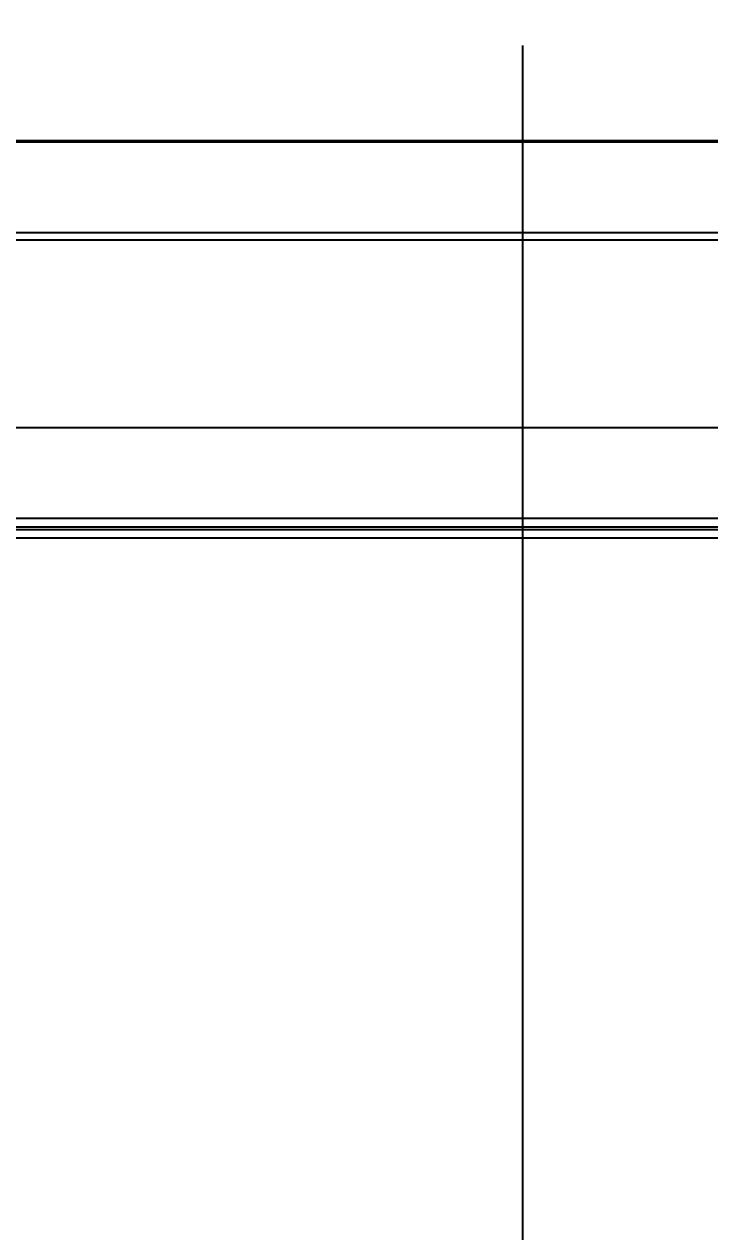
# Model space of a CAD drawing. Extents: x 81444 to 119867, y -54538 to -29386.
# Drawn here: x 82202.6 to 82384.2, y -34248.8 to -33928.9 of the extents above; entities that cross this region are included whole.
import ezdxf
from ezdxf.lldxf.tags import DXFTag

# ---------------------------------------------------------------- set-up
doc = ezdxf.new("R2010")
doc.units = 0
doc.header["$LTSCALE"] = 100
doc.header["$MEASUREMENT"] = 0
doc.styles.get("Standard").update_dxf_attribs({"font": ''})
doc.styles.get('Standard').set_extended_font_data('SimSun')
tags = doc.linetypes.add('CENTER', pattern=[2, 1.25, -0.25, 0.25, -0.25]).pattern_tags.tags
tags[10:11] = [DXFTag(74, 4), DXFTag(75, 0), DXFTag(340, '0'), DXFTag(46, 1.0), DXFTag(50, 0.0), DXFTag(44, 0.0), DXFTag(45, 0.0)]
tags[8:9] = [DXFTag(74, 4), DXFTag(75, 0), DXFTag(340, '0'), DXFTag(46, 1.0), DXFTag(50, 0.0), DXFTag(44, 0.0), DXFTag(45, 0.0)]
tags[6:7] = [DXFTag(74, 4), DXFTag(75, 0), DXFTag(340, '0'), DXFTag(46, 1.0), DXFTag(50, 0.0), DXFTag(44, 0.0), DXFTag(45, 0.0)]
tags[4:5] = [DXFTag(74, 4), DXFTag(75, 0), DXFTag(340, '0'), DXFTag(46, 1.0), DXFTag(50, 0.0), DXFTag(44, 0.0), DXFTag(45, 0.0)]
doc.dimstyles.new('ISO-25', dxfattribs={"dimtxt": 35, "dimasz": 35, "dimexe": 1.25, "dimexo": 0.625, "dimtad": 1, "dimtoh": 1, "dimdec": 0, "dimtxsty": 'Standard', "dimcen": 2.5, "dimadec": 0, "dimazin": 0, "dimtfac": 1, "dimtdec": 0, "dimtmove": 0, "dimatfit": 3, "dimfxl": 0, "dimarcsym": 0})

# ---------------------------------------------------------------- blocks, each defined once
blk = doc.blocks.new('*D108')
at = {"color": 0, "lineweight": -2}
for p, q in [((81935.35, -34059.14), (81935.35, -33877.56)), ((81970.35, -33878.81), (82699.11, -33878.81)), ((82734.11, -34061.44), (82734.11, -33877.56))]:
    blk.add_line(p, q, dxfattribs=at)
at = {"color": 0}
for points in [[(81970.35, -33872.98), (81970.35, -33884.64), (81935.35, -33878.81)], [(82699.11, -33884.64), (82699.11, -33872.98), (82734.11, -33878.81)]]:
    blk.add_solid(points, dxfattribs=at)
at = {"layer": 'Defpoints', "color": 0}
for p in [(82734.11, -33878.81), (81935.35, -34059.77), (82734.11, -34062.07)]:
    blk.add_point(p, dxfattribs=at)
at = {"color": 0, "insert": (82334.73, -33860.69), "char_height": 35, "attachment_point": 5}
blk.add_mtext('799', dxfattribs=at)

msp = doc.modelspace()

# ---------------------------------------------------------------- linework, layer by layer
at = {"color": 1, "linetype": 'CENTER'}
msp.add_line((82334.61, -33934.63), (82334.61, -36178.38), dxfattribs=at)
at = {"color": 7, "linetype": 'Continuous'}
for p, q in [((82088.5, -33959.77), (82580.72, -33959.77)), ((82087.9, -33960.06), (82581.32, -33960.06)), ((82046.21, -33984.13), (82623.01, -33984.13)), ((82045.61, -33986.04), (82623.61, -33986.04)), ((82045.61, -34035.77), (82623.61, -34035.77)), ((81937.41, -34062.07), (82731.81, -34062.07)), ((81972.71, -34059.77), (82697.11, -34059.77)), ((81938.41, -34062.77), (82730.41, -34062.77)), ((82728.11, -34065.07), (81940.71, -34065.07))]:
    msp.add_line(p, q, dxfattribs=at)

# ---------------------------------------------------------------- dimensions: what is measured, and where the dimension line sits
at = {"color": 3}
dim = msp.add_linear_dim(base=(82734.11, -33878.81), p1=(81935.35, -34059.77), p2=(82734.11, -34062.07), dimstyle='ISO-25', dxfattribs=at)
dim.commit()
dim.dimension.update_dxf_attribs({"geometry": '*D108', "text_midpoint": (82334.73, -33860.69)})

doc.saveas('drawing.dxf')
